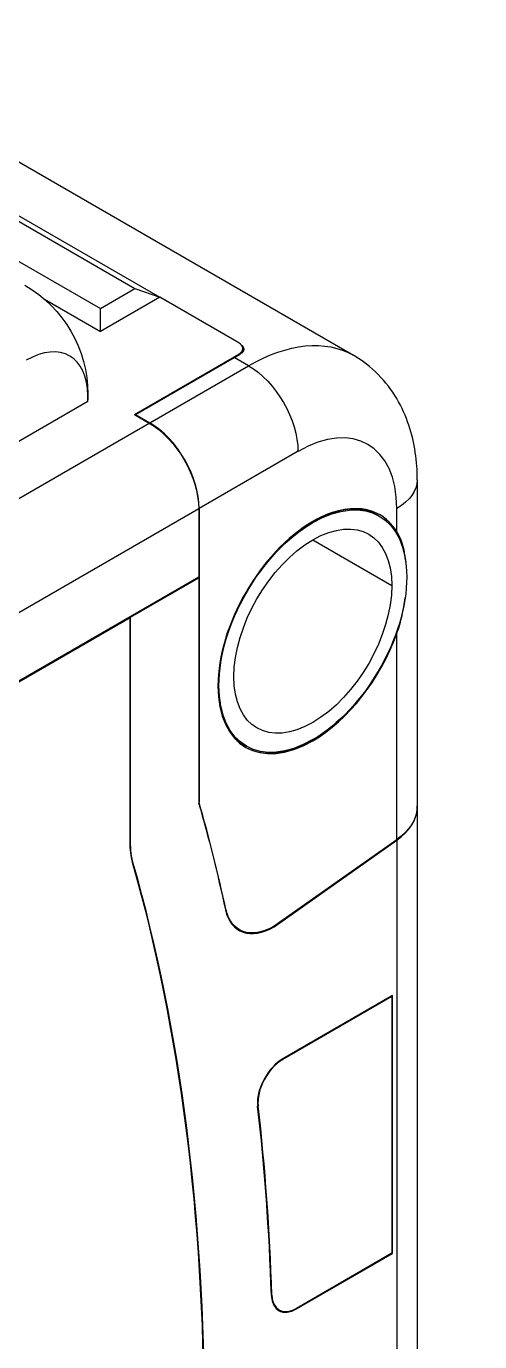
# Model space of a CAD drawing. Header units: millimetres. Extents: x -383313 to -161684, y -117025 to 99224.
# Drawn here: x -341747.29 to -341734.31, y -8563.75 to -8526.12 of the extents above; entities that cross this region are included whole.
import ezdxf

# ---------------------------------------------------------------- set-up
doc = ezdxf.new("R2010")
doc.units = ezdxf.units.MM
doc.header["$MEASUREMENT"] = 0
doc.linetypes.add('AM_ISO08W050x2', pattern=[9, 6, -0.75, 1.5, -0.75])
for name, color, linetype in [('P-0000', 7, 'Continuous'), ('PV-2BB', 7, 'Continuous'), ('Робот', 30, 'Continuous')]:
    doc.layers.add(name, color=color, linetype=linetype)

# ---------------------------------------------------------------- blocks, each defined once
blk = doc.blocks.new('Робот ABB IRB660_3.15 (сверху)')
at = {"layer": 'Робот'}
blk.add_circle((0, 0), 3150, dxfattribs=at)
blk = doc.blocks.new('A$C16512043')
at = {"color": 7, "linetype": 'Continuous', "lineweight": 15}
blk.add_arc((0, 0), 1000, 144.865345, 215.34511, dxfattribs=at)
blk = doc.blocks.new('A$C11CE3AA3')
at = {"layer": 'P-0000', "color": 7, "linetype": 'AM_ISO08W050x2'}
blk.add_blockref('A$C16512043', (0, 0), dxfattribs=at)
blk = doc.blocks.new('A$C48DD7FF4')
at = {"layer": 'P-0000', "color": 7, "linetype": 'AM_ISO08W050x2', "rotation": 90}
blk.add_blockref('A$C11CE3AA3', (0, 0), dxfattribs=at)
blk = doc.blocks.new('A$C85faf101')
at = {"layer": 'P-0000', "color": 7, "linetype": 'AM_ISO08W050x2', "rotation": 269.8977813728555}
blk.add_blockref('A$C48DD7FF4', (1020.31, 0, 5), dxfattribs=at)
blk = doc.blocks.new('*U231')
at = {"layer": 'PV-2BB'}
for p, q in [((1325.649, 68.83, 1394.479), (1334.643, 64.333, 1398.976)), ((1333.349, 68.43, 1401.779), (1334.816, 65.496, 1400.312)), ((1334.237, 68.396, 1402.634), (1337.104, 62.663, 1399.767)), ((1333.816, 68.196, 1402.012), (1335.283, 65.263, 1400.546)), ((1334.643, 63.333, 1397.976), (1325.649, 67.83, 1393.479)), ((1334.016, 67.896, 1401.912), (1335.483, 64.963, 1400.446)), ((1324.913, 67.593, 1392.506), (1333.313, 63.393, 1396.706)), ((1334.243, 62.933, 1397.176), (1324.916, 67.596, 1392.512)), ((1334.305, 66.119, 1400.424), (1334.683, 65.363, 1400.046)), ((1334.146, 65.081, 1399.227), (1332.486, 65.911, 1398.397)), ((1334.683, 65.363, 1400.046), (1334.816, 65.496, 1400.312)), ((1334.816, 65.496, 1400.312), (1335.283, 65.263, 1400.546)), ((1335.483, 64.963, 1400.446), (1334.683, 65.363, 1400.046)), ((1334.146, 65.081, 1399.227), (1334.179, 65.115, 1399.294)), ((1334.189, 65.123, 1399.312), (1334.156, 65.09, 1399.246)), ((1335.283, 65.263, 1400.546), (1335.483, 64.963, 1400.446)), ((1336.016, 63.896, 1399.912), (1335.483, 64.963, 1400.446)), ((1334.543, 64.533, 1399.076), (1334.643, 64.333, 1398.976)), ((1334.543, 64.533, 1399.076), (1335.949, 63.83, 1399.779)), ((1334.549, 64.52, 1399.069), (1334.553, 64.523, 1399.076)), ((1334.553, 64.523, 1399.076), (1335.886, 63.856, 1399.742)), ((1334.553, 64.523, 1399.076), (1334.649, 64.33, 1398.979)), ((1334.649, 64.33, 1398.979), (1335.983, 63.663, 1399.646)), ((1335.983, 63.663, 1399.646), (1335.886, 63.856, 1399.742)), ((1335.949, 63.83, 1399.779), (1335.946, 63.826, 1399.771)), ((1336.024, 63.821, 1399.846), (1336.005, 63.802, 1399.807)), ((1332, 62.08, 1394.08), (1333.313, 63.393, 1396.706)), ((1332.006, 62.077, 1394.083), (1333.319, 63.39, 1396.709)), ((1334.649, 63.33, 1397.979), (1332.933, 61.613, 1394.547)), ((1333.313, 63.393, 1396.706), (1333.309, 63.4, 1396.709)), ((1333.316, 63.396, 1396.712), (1333.319, 63.39, 1396.709)), ((1333.319, 63.39, 1396.709), (1334.239, 62.93, 1397.169)), ((1334.643, 63.333, 1397.976), (1334.243, 62.933, 1397.176)), ((1335.983, 62.663, 1398.646), (1334.649, 63.33, 1397.979)), ((1334.239, 62.93, 1397.169), (1332.926, 61.616, 1394.542)), ((1334.236, 62.936, 1397.172), (1334.239, 62.93, 1397.169)), ((1333.809, 62.11, 1395.919), (1333.816, 62.096, 1395.912)), ((1331.906, 61.929, 1393.835), (1331.909, 61.923, 1393.832)), ((1332.003, 62.083, 1394.087), (1332.006, 62.077, 1394.083)), ((1335.616, 61.996, 1397.612), (1336.149, 60.93, 1397.079)), ((1332.93, 61.62, 1394.55), (1332.933, 61.613, 1394.547)), ((1333.733, 61.476, 1395.209), (1333.739, 61.463, 1395.202)), ((1336.42, 61.476, 1397.896), (1336.426, 61.463, 1397.889)), ((1337.023, 61.289, 1398.312), (1335.123, 59.389, 1394.512)), ((1336.514, 61.194, 1397.707), (1336.649, 61.33, 1397.979)), ((1334.436, 60.836, 1395.272), (1334.443, 60.823, 1395.266)), ((1336.436, 60.938, 1397.374), (1336.429, 60.93, 1397.36)), ((1332.574, 60.726, 1393.3), (1332.578, 60.717, 1393.296)), ((1334.715, 59.395, 1394.11), (1335.919, 60.599, 1396.517)), ((1332.561, 60.531, 1393.092), (1332.595, 60.464, 1393.059)), ((1332.962, 60.134, 1393.096), (1332.965, 60.128, 1393.093)), ((1332.965, 60.128, 1393.093), (1334.712, 59.392, 1394.104)), ((1334.715, 59.395, 1394.11), (1332.968, 60.131, 1393.099)), ((1334.712, 59.392, 1394.104), (1329.254, 53.934, 1383.188)), ((1335.118, 59.384, 1394.502), (1329.595, 53.861, 1383.456)), ((1332.273, 59.273, 1391.546), (1332.276, 59.266, 1391.542)), ((1333.759, 58.53, 1392.289), (1332.28, 59.27, 1391.549)), ((1335.106, 59.373, 1394.479), (1335.108, 59.375, 1394.483)), ((1331.758, 59.244, 1391.003), (1331.755, 59.251, 1391.006)), ((1333.749, 58.53, 1392.279), (1332.276, 59.266, 1391.542)), ((1333.749, 58.53, 1392.279), (1332.249, 57.03, 1389.279)), ((1332.253, 57.023, 1389.276), (1333.759, 58.53, 1392.289)), ((1333.746, 58.536, 1392.282), (1333.749, 58.53, 1392.279)), ((1333.749, 58.53, 1392.279), (1333.753, 58.533, 1392.286)), ((1330.788, 58.006, 1388.794), (1330.792, 57.999, 1388.791)), ((1330.777, 57.839, 1388.616), (1330.774, 57.846, 1388.62)), ((1330.958, 57.676, 1388.633), (1330.961, 57.669, 1388.63)), ((1330.958, 57.676, 1388.633), (1330.964, 57.672, 1388.636)), ((1330.961, 57.669, 1388.63), (1332.253, 57.023, 1389.276)), ((1332.249, 57.03, 1389.279), (1330.964, 57.672, 1388.636)), ((1332.249, 57.03, 1389.279), (1332.253, 57.023, 1389.276))]:
    blk.add_line(p, q, dxfattribs=at)
at = {"layer": 'PV-2BB', "extrusion": (0.57735, 0.57735, -0.57735)}
blk.add_arc((-895.565, 1713.801), 1.8, 120, 180, dxfattribs=at)
at = {"layer": 'PV-2BB', "extrusion": (-0.57735, -0.57735, 0.57735)}
for centre, major_axis, ratio, start_param, end_param in [((1333.349, 65.53, 1398.879), (0.88, 0, 0.88), 0.57735, -0.785398, 0.785398), ((1332.916, 66.396, 1399.312), (1.273, -1.273), 0.57735, -0.021612, 0), ((1332.883, 66.363, 1399.246), (1.273, -1.273), 0.57735, -0.021612, 0), ((1334.316, 63.996, 1398.312), (0, 0.707, 0.707), 0.57735, -2.356194, -0.785398), ((1335.883, 63.963, 1399.846), (0.141, -0.141), 0.57735, -0.785398, 0.785398), ((1335.316, 61.996, 1397.312), (1.414, 0, 1.414), 0.57735, -0.785398, 0.785398), ((1335.083, 61.463, 1396.546), (-1.358, 0, -1.358), 0.57735, -2.356194, 0.785398), ((1335.076, 61.476, 1396.552), (-1.344, 0, -1.344), 0.57735, -0.780149, 0), ((1335.076, 61.476, 1396.552), (1.344, 0, 1.344), 0.57735, 0, 0.780149), ((1335.083, 61.463, 1396.546), (1.358, 0, 1.358), 0.57735, -0.301992, 0.785398), ((1303.649, 70.83, 1374.479), (27.294, 0, 27.294), 0.57735, -1.060123, -0.510674), ((1303.716, 70.796, 1374.512), (27.231, 0, 27.231), 0.57735, -0.785398, -0.510674), ((1303.649, 70.83, 1374.479), (28.284, 0, 28.284), 0.57735, -0.566036, -0.510674), ((1335.076, 61.476, 1396.552), (-1.358, 0, -1.358), 0.57735, 0.007366, 0.785398), ((1335.076, 61.476, 1396.552), (1.358, 0, 1.358), 0.57735, -0.637352, -0.007366), ((1335.076, 61.476, 1396.552), (1.358, 0, 1.358), 0.57735, -2.356194, -2.350972), ((1335.083, 61.463, 1396.546), (1.358, 0, 1.358), 0.57735, -2.356194, -1.268805), ((1333.302, 60.464, 1393.766), (-0.714, 0, -0.714), 0.57735, -0.566036, 0.785947), ((1332.11, 59.1, 1391.209), (-0.361, 0, -0.361), 0.57735, -2.356194, -0.661626), ((1332.106, 59.106, 1391.212), (-0.354, 0, -0.354), 0.57735, -0.775448, -0.661626), ((1332.11, 59.1, 1391.209), (-0.354, 0, -0.354), 0.57735, -2.356194, -0.661626), ((1334.378, 60.059, 1394.437), (0.75, -0.661, 0.088), 0.636966, -0.854246, -0.101831), ((1334.404, 60.084, 1394.488), (0.707, -0.707), 0.57735, -0.032982, -0.018462), ((1303.649, 70.83, 1374.479), (28.277, 0, 28.277), 0.57735, -0.748353, -0.661626), ((1303.646, 70.836, 1374.482), (28.284, 0, 28.284), 0.57735, -0.748353, -0.661626), ((1303.649, 70.83, 1374.479), (28.284, 0, 28.284), 0.57735, -0.748353, -0.661626), ((1331.131, 57.839, 1388.97), (-0.361, 0, -0.361), 0.57735, -0.748353, 0.785398), ((1331.131, 57.839, 1388.97), (-0.354, 0, -0.354), 0.57735, -0.748353, 0.785398), ((1331.128, 57.846, 1388.973), (-0.354, 0, -0.354), 0.57735, -0.748353, 0), ((1331.128, 57.846, 1388.973), (-0.361, 0, -0.361), 0.57735, 0.013865, 0.785398)]:
    blk.add_ellipse(centre, major_axis=major_axis, ratio=ratio, start_param=start_param, end_param=end_param, dxfattribs=at)
at = {"layer": 'PV-2BB', "extrusion": (0.57735, 0.57735, -0.57735)}
for centre, major_axis, ratio, start_param, end_param in [((1334.309, 64, 1398.309), (0, -0.707, -0.707), 0.57735, -2.356194, -0.785398), ((1334.886, 62.856, 1397.742), (2.121, 0, 2.121), 0.57735, -0.785398, -0.748723), ((1335.649, 63.33, 1398.979), (0, -0.707, -0.707), 0.57735, -2.356194, -0.785398), ((1334.983, 62.663, 1397.646), (2.121, 0, 2.121), 0.57735, -0.785398, 0), ((1335.083, 61.463, 1396.546), (1.344, 0, 1.344), 0.57735, -2.356194, 0.785398), ((1335.083, 61.463, 1396.546), (1.131, 0, 1.131), 0.57735, -2.356194, 0.785398), ((1335.083, 61.463, 1396.546), (-1.344, 0, -1.344), 0.57735, -2.356194, 0.785398), ((1332.933, 61.613, 1394.547), (0.99, 0, 0.99), 0.57735, -2.630919, -2.356194), ((1333, 61.58, 1394.58), (1.054, 0, 1.054), 0.57735, -2.630919, -2.356194), ((1335.083, 61.463, 1396.546), (-1.131, 0, -1.131), 0.57735, -2.356194, 0.785398), ((1303.649, 70.83, 1374.479), (-28.277, 0, -28.277), 0.57735, -2.630953, -2.575557), ((1336.316, 61.996, 1398.312), (0.707, -0.707), 0.57735, 0, 0.785398), ((1333.302, 60.464, 1393.766), (-0.707, 0, -0.707), 0.57735, -0.785398, 0.566036), ((1334.382, 60.062, 1394.444), (0.75, -0.661, 0.088), 0.636966, 0.101831, 0.854246)]:
    blk.add_ellipse(centre, major_axis=major_axis, ratio=ratio, start_param=start_param, end_param=end_param, dxfattribs=at)
at = {"layer": 'PV-2BB'}
for points, knots in [([(1336.03, 63.861, 1399.891), (1336.033, 63.852, 1399.885), (1336.036, 63.843, 1399.879), (1336.038, 63.823, 1399.861), (1336.036, 63.813, 1399.849), (1336.025, 63.803, 1399.828), (1336.016, 63.8, 1399.816), (1335.991, 63.804, 1399.795), (1335.975, 63.81, 1399.785), (1335.959, 63.819, 1399.778)], [-0.05727375, -0.05727375, -0.05727375, -0.05727375, -0.05277285, -0.05277285, -0.04523624, -0.04523624, -0.03768758, -0.03768758, -0.03013892, -0.03013892, -0.03013892, -0.03013892]), ([(1337.023, 61.289, 1398.312), (1337.077, 61.343, 1398.419), (1337.124, 61.402, 1398.526), (1337.203, 61.537, 1398.74), (1337.235, 61.611, 1398.846), (1337.279, 61.778, 1399.057), (1337.291, 61.87, 1399.161), (1337.289, 62.072, 1399.361), (1337.274, 62.183, 1399.456), (1337.213, 62.416, 1399.629), (1337.166, 62.54, 1399.705), (1337.104, 62.663, 1399.767)], [3.1415927, 3.1415927, 3.1415927, 3.1415927, 3.2986723, 3.2986723, 3.4557519, 3.4557519, 3.6128316, 3.6128316, 3.7699112, 3.7699112, 3.9269908, 3.9269908, 3.9269908, 3.9269908]), ([(1336.436, 60.938, 1397.374), (1336.469, 60.986, 1397.454), (1336.493, 61.037, 1397.53), (1336.512, 61.125, 1397.637), (1336.515, 61.159, 1397.673), (1336.514, 61.194, 1397.707)], [0.02776074, 0.02776074, 0.02776074, 0.02776074, 0.06640779, 0.06640779, 0.08875154, 0.08875154, 0.08875154, 0.08875154]), ([(1335.919, 60.599, 1396.517), (1335.975, 60.612, 1396.587), (1336.028, 60.63, 1396.658), (1336.125, 60.673, 1396.798), (1336.169, 60.697, 1396.866), (1336.21, 60.723, 1396.933)], [-0.90060816, -0.90060816, -0.90060816, -0.90060816, -0.8740277, -0.8740277, -0.84830231, -0.84830231, -0.84830231, -0.84830231]), ([(1335.108, 59.375, 1394.483), (1335.112, 59.378, 1394.489), (1335.115, 59.381, 1394.496), (1335.119, 59.385, 1394.504), (1335.12, 59.386, 1394.505), (1335.121, 59.387, 1394.507)], [0.440340209, 0.440340209, 0.440340209, 0.440340209, 0.442718491, 0.442718491, 0.443368834, 0.443368834, 0.443368834, 0.443368834])]:
    blk.add_open_spline(points, degree=3, knots=knots, dxfattribs=at)
blk.add_open_spline([(1335.123, 59.389, 1394.512), (1335.118, 59.383, 1394.501), (1335.112, 59.378, 1394.49), (1335.106, 59.373, 1394.479)], degree=3, dxfattribs=at)

msp = doc.modelspace()

# ---------------------------------------------------------------- block references
at = {"ltscale": 100}
msp.add_blockref('A$C85faf101', (-341854.51332, -7972.09281), dxfattribs=at)
at = {"layer": 'PV-2BB', "extrusion": (0, 0.816497, 0.57735), "xscale": 2, "yscale": 2, "zscale": 2, "rotation": 225}
msp.add_blockref('*U231', (343540.26088, 6907.56339, -9768.76983), dxfattribs=at)
at = {"layer": 'Робот', "rotation": 180}
msp.add_blockref('Робот ABB IRB660_3.15 (сверху)', (-344500.63713, -5731.42318), dxfattribs=at)

doc.saveas('drawing.dxf')
